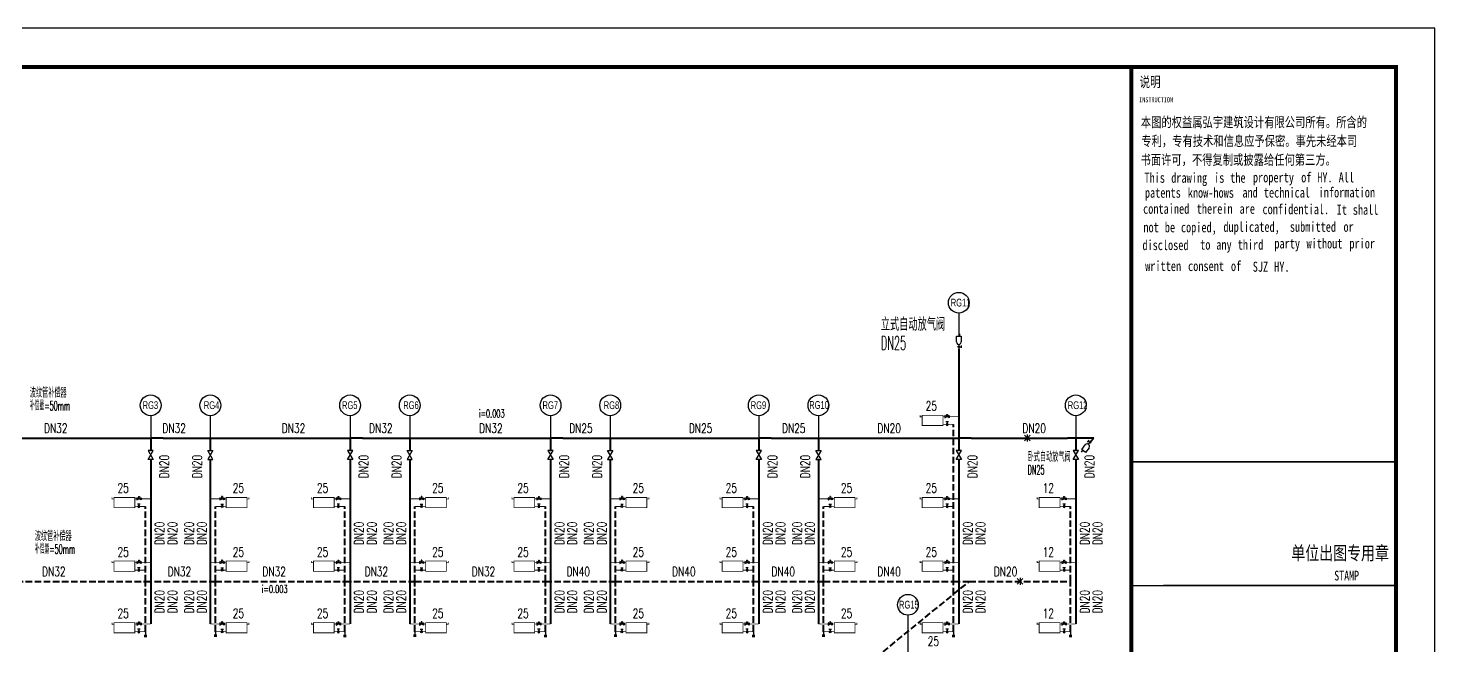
# Model space of a CAD drawing. Extents: x -37230 to 424755, y -141014 to 127947.
# Drawn here: x 86515 to 140735, y -30437 to -6619 of the extents above; entities that cross this region are included whole.
import ezdxf

# ---------------------------------------------------------------- set-up
doc = ezdxf.new("R2010")
doc.units = 0
doc.header["$LTSCALE"] = 1000
doc.header["$MEASUREMENT"] = 0
for name, pattern in [('CONTINOUS', [2000000.0, 1000000.0, 1000000.0]), ('DASH', [0.35, 0.25, -0.1]), ('DASHED2', [0.375, 0.25, -0.125])]:
    doc.linetypes.add(name, pattern=pattern)
for name, color, linetype in [('DIM-暖供水', 3, 'Continuous'), ('PUB_Title(图框)', 130, 'Continuous'), ('TH_TEXT', 7, 'Continuous'), ('TK', 7, 'Continuous'), ('TWT_TITLE', 7, 'Continuous'), ('VALVE-暖供水', 7, 'Continuous'), ('VALVE-暖回水', 7, 'Continuous'), ('暖-分户-平面图-供水-管线', 1, 'Continuous'), ('暖-分户-平面图-回水-管线', 4, 'DASHED2'), ('暖-垂直-平面图-供水-立管标注', 7, 'ByLayer'), ('暖-垂直-平面图-供水-管线上设备', 3, 'ByLayer'), ('暖-垂直-系统图-散热器', 4, 'Continuous'), ('设备以及附件层', 7, 'Continuous')]:
    doc.layers.add(name, color=color, linetype=linetype)
doc.layers.add('PIPE-暖供水', color=1, linetype='Continuous', lineweight=40)
doc.layers.add('PIPE-暖回水', color=2, linetype='DASH', lineweight=40)
doc.styles.add('-宋体', font='', dxfattribs={"width": 0.75})
doc.styles.add('_TCH_DIM', font='SIMPLEX', dxfattribs={"bigfont": 'GBCBIG'})
doc.styles.add('_THVAC_DIM', font='SIMPLEX', dxfattribs={"width": 0.8, "height": 3.5, "bigfont": 'HZTXT'})
doc.styles.add('HC_INT', font='HC_HZ.shx', dxfattribs={"width": 0.7, "bigfont": 'HC_TXT.SHX'})
doc.styles.get('-宋体').set_extended_font_data('SimSun')

# ---------------------------------------------------------------- blocks, each defined once
blk = doc.blocks.new('$VALVE$00000964')
h = blk.add_hatch(color=256)
h.paths.add_polyline_path([(15, 46, 0.414214), (0, 61), (0, 31, 0.414214)])
h.paths.add_polyline_path([(0, 61, 0.414214), (-15, 46, 0.414214), (0, 31)])
for p, q in [((23, 251), (23, 297)), ((-46, 138), (-46, 251)), ((-46, 251), (46, 251)), ((0, 92), (0, 0)), ((15, 46), (44, 46)), ((44, 68), (44, 24)), ((46, 251), (46, 138))]:
    blk.add_line(p, q)
blk.add_circle((0, 46), 14.7)
blk.add_arc((0, 138), 46.1, 180, 0)
blk.add_point((0, 0))
blk = doc.blocks.new('IHVAC2D_DWGLIB_HCNTLIB_NTDWGLIB_SYSLIB_00000018.DWG')
at = {"color": 0, "linetype": 'CONTINOUS'}
for p, q in [((-2, 1), (-2, -1)), ((0, 0), (-2, 1)), ((-2, -1), (0, 0)), ((-0.4, 2.1), (0.4, 2.1)), ((-0.4, 1.2), (0.4, 1.2)), ((0, 0), (0, 1.2)), ((0, 0), (2, 1)), ((2, -1), (0, 0)), ((2, 1), (2, -1))]:
    blk.add_line(p, q, dxfattribs=at)
at = {"color": 0}
for p, q in [((-0.4, 2.1), (-0.4, 1.2)), ((0.4, 2.1), (0.4, 1.2))]:
    blk.add_line(p, q, dxfattribs=at)
blk = doc.blocks.new('EQUIPLIB_VALVE_PIPEVALVE_00000035.DWG')
h = blk.add_hatch(color=0)
edge = h.paths.add_edge_path()
edge.add_arc((0, 0), 0.756, 0, 360)
at = {"color": 0, "linetype": 'CONTINOUS'}
for p, q in [((-1, 1.9), (1, 1.9)), ((0, 1.9), (0, 0))]:
    blk.add_line(p, q, dxfattribs=at)
at = {"color": 0}
blk.add_circle((0, 0), 0.756, dxfattribs=at)
blk = doc.blocks.new('$VALVE$00000833')
for p, q in [((0, 0), (0, -133)), ((50, -133), (-50, -133)), ((50, -183), (-50, -183))]:
    blk.add_line(p, q)
blk.add_point((0, 0))
blk = doc.blocks.new('我')
at = {"layer": 'TK'}
for p, q in [((-66601, -67037), (-66601, -7037)), ((-56401, -22264), (-66601, -22264)), ((-66601, -22264), (-56401, -22264)), ((-56437, -27030), (-65364, -27030))]:
    blk.add_line(p, q, dxfattribs=at)
at = {"layer": 'TK', "const_width": 150}
blk.add_lwpolyline([(-66601, -7037), (-56401, -7037), (-56401, -67037), (-66601, -67037)], close=True, dxfattribs=at)
at = {"layer": 'TK', "const_width": 51}
for points in [[(-66601, -22264), (-56401, -22264)], [(-66601, -27030), (-56437, -27030)]]:
    blk.add_lwpolyline(points, dxfattribs=at)
at = {"layer": 'TWT_TITLE'}
blk.add_lwpolyline([(-144001, -68537), (-54901, -68537), (-54901, -5537), (-144001, -5537)], close=True, dxfattribs=at)
at = {"layer": 'TWT_TITLE', "const_width": 150}
blk.add_lwpolyline([(-140251, -67037), (-56401, -67037), (-56401, -7037), (-140251, -7037)], close=True, dxfattribs=at)
at = {"layer": 'TK', "color": 9, "style": '-宋体', "width": 0.75}
blk.add_text('说明', height=398.7, dxfattribs=at).set_placement((-66286, -7810))
at = {"layer": 'TK', "style": '-宋体', "width": 0.75}
for s, height, p in [('INSTRUCTION', 193.73, (-66299, -8397)), ('本图的权益属弘宇建筑设计有限公司所有。所含的', 387.34, (-66234, -9356)), ('专利，专有技术和信息应予保密。事先未经本司', 387.34, (-66214, -10082)), ('书面许可，不得复制或披露给任何第三方。', 387.34, (-66245, -10806)), ('This', 387.3, (-66095, -11500)), ('drawing', 387.3, (-65062, -11500)), ('is', 387.3, (-63409, -11500)), ('the', 387.3, (-62790, -11500)), ('property', 387.3, (-61913, -11485)), ('of', 387.3, (-60053, -11485)), ('HY.', 387.3, (-59434, -11485)), ('All', 387.3, (-58607, -11485)), ('patents', 387.3, (-66077, -12076)), ('know-hows', 387.3, (-64425, -12076)), ('and', 387.3, (-62320, -12069)), ('technical', 387.3, (-61493, -12069)), ('information', 387.34, (-59380, -12063)), ('contained', 387.3, (-66146, -12696)), ('therein', 387.3, (-64080, -12696)), ('are', 387.3, (-62427, -12696)), ('confidential.', 387.34, (-61544, -12711)), ('It', 387.3, (-58685, -12733)), ('shall', 387.3, (-58065, -12733)), ('be', 387.3, (-65309, -13410)), ('copied,', 387.3, (-64689, -13410)), ('duplicated,', 387.34, (-63052, -13392)), ('submitted', 387.3, (-60489, -13390)), ('not', 387.3, (-66135, -13410)), ('or', 387.3, (-58423, -13390)), ('disclosed', 387.3, (-66174, -14095)), ('to', 387.3, (-63946, -14080)), ('any', 387.3, (-63326, -14080)), ('third', 387.3, (-62500, -14080)), ('party', 387.3, (-61087, -14033)), ('without', 387.3, (-59847, -14033)), ('prior', 387.3, (-58195, -14033)), ('written', 387.3, (-66066, -14903)), ('consent', 387.3, (-64414, -14903)), ('of', 387.3, (-62761, -14903)), ('SJZ', 387.3, (-61921, -14931)), ('HY.', 387.3, (-61094, -14931)), ('单位出图专用章', 525, (-60433, -26039)), ('STAMP', 375, (-58779, -26834))]:
    blk.add_text(s, height=height, dxfattribs=at).set_placement(p)
blk = doc.blocks.new('$VALVE$00000295')
blk.add_lwpolyline([(-125, 72), (-125, -72), (125, 72), (125, -72), (-125, 72)])
for p in [(-125, 0), (125, 0)]:
    blk.add_point(p)
blk = doc.blocks.new('$VALVE$00000780')
at = {"layer": '设备以及附件层'}
for points in [[(-37, -37), (37, 37)], [(37, -37), (-37, 37)], [(0, 45), (0, -45)]]:
    blk.add_lwpolyline(points, dxfattribs=at)

msp = doc.modelspace()

# ---------------------------------------------------------------- linework, layer by layer
at = {"color": 3}
for p, q in [((122385.7, -17606.8), (122385.7, -18469.7)), ((91238, -21562.6), (91238, -22425.5)), ((93537.3, -21562.6), (93537.3, -22425.5)), ((98923.2, -21562.6), (98923.2, -22425.5)), ((101222.5, -21562.6), (101222.5, -22425.5)), ((106651.5, -21562.6), (106651.5, -22425.5)), ((108950.8, -21562.6), (108950.8, -22425.5)), ((114676.4, -21562.6), (114676.4, -22425.5)), ((116975.7, -21562.6), (116975.7, -22425.5)), ((126896.3, -21562.6), (126896.3, -22425.5)), ((120425.9, -29254.5), (120425.9, -30968.7))]:
    msp.add_line(p, q, dxfattribs=at)
at = {"layer": 'DIM-暖供水'}
for points in [[(105110.8, -21732.2, 0, 0, 0), (103810.8, -21732.2, 53.3, 0, 0), (103610.8, -21732.2, 0, 0, 0)], [(95244.2, -28503.5, 0, 0, 0), (96544.2, -28503.5, 53.3, 0, 0), (96744.2, -28503.5, 0, 0, 0)]]:
    msp.add_lwpolyline(points, format="xyseb", dxfattribs=at)
at = {"layer": 'PIPE-暖供水', "linetype": 'Continuous'}
for p, q in [((122385.7, -18996.8), (122385.7, -22425.5)), ((85874.2, -22425.5), (91238, -22425.5)), ((91238, -22425.5), (91238, -22907)), ((91713.6, -22425.5), (91238, -22425.5)), ((91713.6, -22425.5), (93061.7, -22425.5)), ((93061.7, -22425.5), (93537.3, -22425.5)), ((93537.3, -22425.5), (93537.3, -22907)), ((93537.3, -22425.5), (98923.2, -22425.5)), ((98923.2, -22425.5), (98923.2, -22907)), ((99398.8, -22425.5), (98923.2, -22425.5)), ((99398.8, -22425.5), (100746.9, -22425.5)), ((100746.9, -22425.5), (101222.5, -22425.5)), ((101222.5, -22425.5), (101222.5, -22907)), ((101222.5, -22425.5), (106651.5, -22425.5)), ((106651.5, -22425.5), (106651.5, -22907)), ((107127.1, -22425.5), (106651.5, -22425.5)), ((107127.1, -22425.5), (108475.2, -22425.5)), ((108475.2, -22425.5), (108950.8, -22425.5)), ((108950.8, -22425.5), (108950.8, -22907)), ((108950.8, -22425.5), (114676.4, -22425.5)), ((114676.4, -22425.5), (114676.4, -22907)), ((115152, -22425.5), (114676.4, -22425.5)), ((115152, -22425.5), (116500.1, -22425.5)), ((116500.1, -22425.5), (116975.7, -22425.5)), ((116975.7, -22425.5), (116975.7, -22907)), ((116975.7, -22425.5), (122385.7, -22425.5)), ((122385.7, -22425.5), (122385.7, -22907)), ((122861.3, -22425.5), (122385.7, -22425.5)), ((122861.3, -22425.5), (126580.6, -22425.5)), ((126896.3, -22425.5), (126580.6, -22425.5)), ((126896.3, -22425.5), (126896.3, -22907)), ((127584.4, -22425.5), (126896.3, -22425.5)), ((127479.4, -22554.4), (127584.4, -22425.5)), ((91238, -23257.5), (91238, -29593.4)), ((93537.3, -23257.5), (93537.3, -29593.4)), ((98923.2, -23257.5), (98923.2, -29593.4)), ((101222.5, -23257.5), (101222.5, -29593.4)), ((106651.5, -23257.5), (106651.5, -29593.4)), ((108950.8, -23257.5), (108950.8, -29593.4)), ((114676.4, -23257.5), (114676.4, -29593.4)), ((116975.7, -23257.5), (116975.7, -29593.4)), ((122385.7, -23257.5), (122385.7, -24851)), ((126896.3, -23257.5), (126896.3, -29593.4)), ((122385.7, -24851), (122385.7, -29593.4))]:
    msp.add_line(p, q, dxfattribs=at)
at = {"layer": 'PIPE-暖回水', "linetype": 'DASH'}
for p, q in [((122186.2, -27952.1), (122186.2, -21898.1)), ((91038.5, -27952.1), (91038.5, -25065.4)), ((93736.8, -27952.1), (93736.8, -25065.4)), ((98723.7, -27952.1), (98723.7, -25065.4)), ((101422, -27952.1), (101422, -25065.4)), ((106452, -27952.1), (106452, -25065.4)), ((109150.3, -27952.1), (109150.3, -25065.4)), ((114477, -27952.1), (114477, -25065.4)), ((117175.2, -27952.1), (117175.2, -25065.4)), ((126696.8, -27952.1), (126696.8, -25065.4)), ((86068, -27952.1), (91038.5, -27952.1)), ((91038.5, -29893.4), (91038.5, -27952.1)), ((91038.5, -27952.1), (93736.8, -27952.1)), ((93736.8, -29893.4), (93736.8, -27952.1)), ((93736.8, -27952.1), (98723.7, -27952.1)), ((98723.7, -29893.4), (98723.7, -27952.1)), ((98723.7, -27952.1), (101422, -27952.1)), ((101422, -29893.4), (101422, -27952.1)), ((101422, -27952.1), (106452, -27952.1)), ((106452, -29893.4), (106452, -27952.1)), ((106452, -27952.1), (109150.3, -27952.1)), ((109150.3, -29893.4), (109150.3, -27952.1)), ((109150.3, -27952.1), (114477, -27952.1)), ((114477, -29893.4), (114477, -27952.1)), ((114477, -27952.1), (117175.2, -27952.1)), ((117175.2, -29893.4), (117175.2, -27952.1)), ((117175.2, -27952.1), (122186.2, -27952.1)), ((122186.2, -27952.1), (122797.2, -27952.1)), ((122186.2, -28449.8), (122186.2, -27952.1)), ((122186.2, -28449.8), (122797.2, -27952.1)), ((122797.2, -27952.1), (126696.8, -27952.1)), ((126696.8, -29893.4), (126696.8, -27952.1)), ((113496, -35529), (122186.2, -28449.8)), ((122186.2, -29893.4), (122186.2, -28449.8))]:
    msp.add_line(p, q, dxfattribs=at)
at = {"layer": '暖-分户-平面图-供水-管线', "lineweight": 40, "const_width": 30}
for points in [[(121783.1, -21599.6), (121853.1, -21599.6)], [(122013.1, -21599.6), (122385.7, -21599.6)], [(90635.4, -24767), (90705.4, -24767)], [(90865.4, -24767), (91238, -24767)], [(93909.9, -24767), (93537.3, -24767)], [(94139.9, -24767), (94069.9, -24767)], [(98320.6, -24767), (98390.6, -24767)], [(98550.6, -24767), (98923.2, -24767)], [(101595.1, -24767), (101222.5, -24767)], [(101825.1, -24767), (101755.1, -24767)], [(106048.9, -24767), (106118.9, -24767)], [(106278.9, -24767), (106651.5, -24767)], [(109323.4, -24767), (108950.8, -24767)], [(109553.4, -24767), (109483.4, -24767)], [(114073.8, -24767), (114143.8, -24767)], [(114303.8, -24767), (114676.4, -24767)], [(117348.3, -24767), (116975.7, -24767)], [(117578.3, -24767), (117508.3, -24767)], [(121783.1, -24767), (121853.1, -24767)], [(122013.1, -24767), (122385.7, -24767)], [(126293.6, -24767), (126363.6, -24767)], [(126523.6, -24767), (126896.3, -24767)], [(90635.4, -27219.2), (90705.4, -27219.2)], [(90865.4, -27219.2), (91238, -27219.2)], [(93909.9, -27219.2), (93537.3, -27219.2)], [(94139.9, -27219.2), (94069.9, -27219.2)], [(98320.6, -27219.2), (98390.6, -27219.2)], [(98550.6, -27219.2), (98923.2, -27219.2)], [(101595.1, -27219.2), (101222.5, -27219.2)], [(101825.1, -27219.2), (101755.1, -27219.2)], [(106048.9, -27219.2), (106118.9, -27219.2)], [(106278.9, -27219.2), (106651.5, -27219.2)], [(109323.4, -27219.2), (108950.8, -27219.2)], [(109553.4, -27219.2), (109483.4, -27219.2)], [(114073.8, -27219.2), (114143.8, -27219.2)], [(114303.8, -27219.2), (114676.4, -27219.2)], [(117348.3, -27219.2), (116975.7, -27219.2)], [(117578.3, -27219.2), (117508.3, -27219.2)], [(121783.1, -27219.2), (121853.1, -27219.2)], [(122013.1, -27219.2), (122385.7, -27219.2)], [(126293.6, -27219.2), (126363.6, -27219.2)], [(126523.6, -27219.2), (126896.3, -27219.2)], [(90635.4, -29593.4), (90705.4, -29593.4)], [(90865.4, -29593.4), (91238, -29593.4)], [(93909.9, -29593.4), (93537.3, -29593.4)], [(94139.9, -29593.4), (94069.9, -29593.4)], [(98320.6, -29593.4), (98390.6, -29593.4)], [(98550.6, -29593.4), (98923.2, -29593.4)], [(101595.1, -29593.4), (101222.5, -29593.4)], [(101825.1, -29593.4), (101755.1, -29593.4)], [(106048.9, -29593.4), (106118.9, -29593.4)], [(106278.9, -29593.4), (106651.5, -29593.4)], [(109323.4, -29593.4), (108950.8, -29593.4)], [(109553.4, -29593.4), (109483.4, -29593.4)], [(114073.8, -29593.4), (114143.8, -29593.4)], [(114303.8, -29593.4), (114676.4, -29593.4)], [(117348.3, -29593.4), (116975.7, -29593.4)], [(117578.3, -29593.4), (117508.3, -29593.4)], [(121783.1, -29593.4), (121853.1, -29593.4)], [(122013.1, -29593.4), (122385.7, -29593.4)], [(126293.6, -29593.4), (126363.6, -29593.4)], [(126523.6, -29593.4), (126896.3, -29593.4)]]:
    msp.add_lwpolyline(points, dxfattribs=at)
at = {"layer": '暖-分户-平面图-回水-管线', "const_width": 30}
for points in [[(121783.1, -21899.6), (121893.1, -21899.6)], [(122186.2, -21898.1), (121970.8, -21898.1)], [(121973.1, -21899.6), (122083.1, -21899.6)], [(90635.4, -25067), (90745.4, -25067)], [(91038.5, -25065.4), (90823.1, -25065.4)], [(90825.4, -25067), (90935.4, -25067)], [(93736.8, -25065.4), (93952.3, -25065.4)], [(93949.9, -25067), (93839.9, -25067)], [(94139.9, -25067), (94029.9, -25067)], [(98320.6, -25067), (98430.6, -25067)], [(98723.7, -25065.4), (98508.3, -25065.4)], [(98510.6, -25067), (98620.6, -25067)], [(101422, -25065.4), (101637.4, -25065.4)], [(101635.1, -25067), (101525.1, -25067)], [(101825.1, -25067), (101715.1, -25067)], [(106048.9, -25067), (106158.9, -25067)], [(106452, -25065.4), (106236.6, -25065.4)], [(106238.9, -25067), (106348.9, -25067)], [(109150.3, -25065.4), (109365.7, -25065.4)], [(109363.4, -25067), (109253.4, -25067)], [(109553.4, -25067), (109443.4, -25067)], [(114073.8, -25067), (114183.8, -25067)], [(114477, -25065.4), (114261.5, -25065.4)], [(114263.8, -25067), (114373.8, -25067)], [(117175.2, -25065.4), (117390.7, -25065.4)], [(117388.3, -25067), (117278.3, -25067)], [(117578.3, -25067), (117468.3, -25067)], [(121783.1, -25067), (121893.1, -25067)], [(122186.2, -25065.4), (121970.8, -25065.4)], [(121973.1, -25067), (122083.1, -25067)], [(126293.6, -25067), (126403.6, -25067)], [(126696.8, -25065.4), (126481.3, -25065.4)], [(126483.6, -25067), (126593.6, -25067)], [(90635.4, -27519.2), (90745.4, -27519.2)], [(91038.5, -27517.7), (90823.1, -27517.7)], [(90825.4, -27519.2), (90935.4, -27519.2)], [(93736.8, -27517.7), (93952.3, -27517.7)], [(93949.9, -27519.2), (93839.9, -27519.2)], [(94139.9, -27519.2), (94029.9, -27519.2)], [(98320.6, -27519.2), (98430.6, -27519.2)], [(98723.7, -27517.7), (98508.3, -27517.7)], [(98510.6, -27519.2), (98620.6, -27519.2)], [(101422, -27517.7), (101637.4, -27517.7)], [(101635.1, -27519.2), (101525.1, -27519.2)], [(101825.1, -27519.2), (101715.1, -27519.2)], [(106048.9, -27519.2), (106158.9, -27519.2)], [(106452, -27517.7), (106236.6, -27517.7)], [(106238.9, -27519.2), (106348.9, -27519.2)], [(109150.3, -27517.7), (109365.7, -27517.7)], [(109363.4, -27519.2), (109253.4, -27519.2)], [(109553.4, -27519.2), (109443.4, -27519.2)], [(114073.8, -27519.2), (114183.8, -27519.2)], [(114477, -27517.7), (114261.5, -27517.7)], [(114263.8, -27519.2), (114373.8, -27519.2)], [(117175.2, -27517.7), (117390.7, -27517.7)], [(117388.3, -27519.2), (117278.3, -27519.2)], [(117578.3, -27519.2), (117468.3, -27519.2)], [(121783.1, -27519.2), (121893.1, -27519.2)], [(122186.2, -27517.7), (121970.8, -27517.7)], [(121973.1, -27519.2), (122083.1, -27519.2)], [(126293.6, -27519.2), (126403.6, -27519.2)], [(126696.8, -27517.7), (126481.3, -27517.7)], [(126483.6, -27519.2), (126593.6, -27519.2)], [(90635.4, -29893.4), (90745.4, -29893.4)], [(91038.5, -29891.9), (90823.1, -29891.9)], [(90825.4, -29893.4), (90935.4, -29893.4)], [(93736.8, -29891.9), (93952.3, -29891.9)], [(93949.9, -29893.4), (93839.9, -29893.4)], [(94139.9, -29893.4), (94029.9, -29893.4)], [(98320.6, -29893.4), (98430.6, -29893.4)], [(98723.7, -29891.9), (98508.3, -29891.9)], [(98510.6, -29893.4), (98620.6, -29893.4)], [(101422, -29891.9), (101637.4, -29891.9)], [(101635.1, -29893.4), (101525.1, -29893.4)], [(101825.1, -29893.4), (101715.1, -29893.4)], [(106048.9, -29893.4), (106158.9, -29893.4)], [(106452, -29891.9), (106236.6, -29891.9)], [(106238.9, -29893.4), (106348.9, -29893.4)], [(109150.3, -29891.9), (109365.7, -29891.9)], [(109363.4, -29893.4), (109253.4, -29893.4)], [(109553.4, -29893.4), (109443.4, -29893.4)], [(114073.8, -29893.4), (114183.8, -29893.4)], [(114477, -29891.9), (114261.5, -29891.9)], [(114263.8, -29893.4), (114373.8, -29893.4)], [(117175.2, -29891.9), (117390.7, -29891.9)], [(117388.3, -29893.4), (117278.3, -29893.4)], [(117578.3, -29893.4), (117468.3, -29893.4)], [(121783.1, -29893.4), (121893.1, -29893.4)], [(122186.2, -29891.9), (121970.8, -29891.9)], [(121973.1, -29893.4), (122083.1, -29893.4)], [(126293.6, -29893.4), (126403.6, -29893.4)], [(126696.8, -29891.9), (126481.3, -29891.9)], [(126483.6, -29893.4), (126593.6, -29893.4)]]:
    msp.add_lwpolyline(points, dxfattribs=at)
at = {"layer": '暖-垂直-平面图-供水-立管标注', "color": 3}
for centre in [(122385.7, -17206.8), (91238, -21162.6), (93537.3, -21162.6), (98923.2, -21162.6), (101222.5, -21162.6), (106651.5, -21162.6), (108950.8, -21162.6), (114676.4, -21162.6), (116975.7, -21162.6), (126896.3, -21162.6), (120425.9, -28854.5)]:
    msp.add_circle(centre, 400, dxfattribs=at)
at = {"layer": '暖-垂直-系统图-散热器', "const_width": 30}
for points in [[(120975, -21607.8), (120895, -21607.8), (120895, -21547.8)], [(121775, -21547.8), (121775, -21942.6), (120975, -21942.6), (120975, -21547.8), (121775, -21547.8)], [(89827.4, -24775.2), (89747.4, -24775.2), (89747.4, -24715.2)], [(90627.4, -24715.2), (90627.4, -25110), (89827.4, -25110), (89827.4, -24715.2), (90627.4, -24715.2)], [(94148, -24715.2), (94148, -25110), (94948, -25110), (94948, -24715.2), (94148, -24715.2)], [(94948, -24775.2), (95028, -24775.2), (95028, -24715.2)], [(97512.6, -24775.2), (97432.6, -24775.2), (97432.6, -24715.2)], [(98312.6, -24715.2), (98312.6, -25110), (97512.6, -25110), (97512.6, -24715.2), (98312.6, -24715.2)], [(101833.2, -24715.2), (101833.2, -25110), (102633.2, -25110), (102633.2, -24715.2), (101833.2, -24715.2)], [(102633.2, -24775.2), (102713.2, -24775.2), (102713.2, -24715.2)], [(105240.8, -24775.2), (105160.8, -24775.2), (105160.8, -24715.2)], [(106040.8, -24715.2), (106040.8, -25110), (105240.8, -25110), (105240.8, -24715.2), (106040.8, -24715.2)], [(109561.5, -24715.2), (109561.5, -25110), (110361.5, -25110), (110361.5, -24715.2), (109561.5, -24715.2)], [(110361.5, -24775.2), (110441.5, -24775.2), (110441.5, -24715.2)], [(113265.8, -24775.2), (113185.8, -24775.2), (113185.8, -24715.2)], [(114065.8, -24715.2), (114065.8, -25110), (113265.8, -25110), (113265.8, -24715.2), (114065.8, -24715.2)], [(117586.4, -24715.2), (117586.4, -25110), (118386.4, -25110), (118386.4, -24715.2), (117586.4, -24715.2)], [(118386.4, -24775.2), (118466.4, -24775.2), (118466.4, -24715.2)], [(120975, -24775.2), (120895, -24775.2), (120895, -24715.2)], [(121775, -24715.2), (121775, -25110), (120975, -25110), (120975, -24715.2), (121775, -24715.2)], [(125485.6, -24775.2), (125405.6, -24775.2), (125405.6, -24715.2)], [(126285.6, -24715.2), (126285.6, -25110), (125485.6, -25110), (125485.6, -24715.2), (126285.6, -24715.2)], [(89827.4, -27227.4), (89747.4, -27227.4), (89747.4, -27167.4)], [(90627.4, -27167.4), (90627.4, -27562.2), (89827.4, -27562.2), (89827.4, -27167.4), (90627.4, -27167.4)], [(94148, -27167.4), (94148, -27562.2), (94948, -27562.2), (94948, -27167.4), (94148, -27167.4)], [(94948, -27227.4), (95028, -27227.4), (95028, -27167.4)], [(97512.6, -27227.4), (97432.6, -27227.4), (97432.6, -27167.4)], [(98312.6, -27167.4), (98312.6, -27562.2), (97512.6, -27562.2), (97512.6, -27167.4), (98312.6, -27167.4)], [(101833.2, -27167.4), (101833.2, -27562.2), (102633.2, -27562.2), (102633.2, -27167.4), (101833.2, -27167.4)], [(102633.2, -27227.4), (102713.2, -27227.4), (102713.2, -27167.4)], [(105240.8, -27227.4), (105160.8, -27227.4), (105160.8, -27167.4)], [(106040.8, -27167.4), (106040.8, -27562.2), (105240.8, -27562.2), (105240.8, -27167.4), (106040.8, -27167.4)], [(109561.5, -27167.4), (109561.5, -27562.2), (110361.5, -27562.2), (110361.5, -27167.4), (109561.5, -27167.4)], [(110361.5, -27227.4), (110441.5, -27227.4), (110441.5, -27167.4)], [(113265.8, -27227.4), (113185.8, -27227.4), (113185.8, -27167.4)], [(114065.8, -27167.4), (114065.8, -27562.2), (113265.8, -27562.2), (113265.8, -27167.4), (114065.8, -27167.4)], [(117586.4, -27167.4), (117586.4, -27562.2), (118386.4, -27562.2), (118386.4, -27167.4), (117586.4, -27167.4)], [(118386.4, -27227.4), (118466.4, -27227.4), (118466.4, -27167.4)], [(120975, -27227.4), (120895, -27227.4), (120895, -27167.4)], [(121775, -27167.4), (121775, -27562.2), (120975, -27562.2), (120975, -27167.4), (121775, -27167.4)], [(125485.6, -27227.4), (125405.6, -27227.4), (125405.6, -27167.4)], [(126285.6, -27167.4), (126285.6, -27562.2), (125485.6, -27562.2), (125485.6, -27167.4), (126285.6, -27167.4)], [(89827.4, -29601.6), (89747.4, -29601.6), (89747.4, -29541.6)], [(90627.4, -29541.6), (90627.4, -29936.4), (89827.4, -29936.4), (89827.4, -29541.6), (90627.4, -29541.6)], [(94148, -29541.6), (94148, -29936.4), (94948, -29936.4), (94948, -29541.6), (94148, -29541.6)], [(94948, -29601.6), (95028, -29601.6), (95028, -29541.6)], [(97512.6, -29601.6), (97432.6, -29601.6), (97432.6, -29541.6)], [(98312.6, -29541.6), (98312.6, -29936.4), (97512.6, -29936.4), (97512.6, -29541.6), (98312.6, -29541.6)], [(101833.2, -29541.6), (101833.2, -29936.4), (102633.2, -29936.4), (102633.2, -29541.6), (101833.2, -29541.6)], [(102633.2, -29601.6), (102713.2, -29601.6), (102713.2, -29541.6)], [(105240.8, -29601.6), (105160.8, -29601.6), (105160.8, -29541.6)], [(106040.8, -29541.6), (106040.8, -29936.4), (105240.8, -29936.4), (105240.8, -29541.6), (106040.8, -29541.6)], [(109561.5, -29541.6), (109561.5, -29936.4), (110361.5, -29936.4), (110361.5, -29541.6), (109561.5, -29541.6)], [(110361.5, -29601.6), (110441.5, -29601.6), (110441.5, -29541.6)], [(113265.8, -29601.6), (113185.8, -29601.6), (113185.8, -29541.6)], [(114065.8, -29541.6), (114065.8, -29936.4), (113265.8, -29936.4), (113265.8, -29541.6), (114065.8, -29541.6)], [(117586.4, -29541.6), (117586.4, -29936.4), (118386.4, -29936.4), (118386.4, -29541.6), (117586.4, -29541.6)], [(118386.4, -29601.6), (118466.4, -29601.6), (118466.4, -29541.6)], [(120975, -29601.6), (120895, -29601.6), (120895, -29541.6)], [(121775, -29541.6), (121775, -29936.4), (120975, -29936.4), (120975, -29541.6), (121775, -29541.6)], [(125485.6, -29601.6), (125405.6, -29601.6), (125405.6, -29541.6)], [(126285.6, -29541.6), (126285.6, -29936.4), (125485.6, -29936.4), (125485.6, -29541.6), (126285.6, -29541.6)]]:
    msp.add_lwpolyline(points, dxfattribs=at)

# ---------------------------------------------------------------- block references
at = {"layer": 'PUB_Title(图框)', "color": 3}
msp.add_blockref('我', (195636.4, -1081.7), dxfattribs=at)
at = {"layer": 'VALVE-暖供水'}
for name, p, xscale, yscale, zscale, rotation in [('$VALVE$00000964', (122385.7, -18996.8), 2, 2, 2, 359.9999368909033), ('$VALVE$00000780', (125024.8, -22425.5), 3, 3, 3, 359.9999999999996), ('$VALVE$00000964', (127503.4, -22524.9), 2, 2, 2, 142.0341781789383), ('$VALVE$00000295', (91238, -23082.3), -1.4, 1.4, 1.4, 269.9999999999898), ('$VALVE$00000295', (91238, -23082.3), -1.4, 1.4, 1.4, 269.9999999999898), ('$VALVE$00000295', (93537.3, -23082.3), -1.4, -1.4, 1.4, 270.0000000000102), ('$VALVE$00000295', (93537.3, -23082.3), -1.4, -1.4, 1.4, 270.0000000000102), ('$VALVE$00000295', (98923.2, -23082.3), -1.4, 1.4, 1.4, 269.9999999999898), ('$VALVE$00000295', (98923.2, -23082.3), -1.4, 1.4, 1.4, 269.9999999999898), ('$VALVE$00000295', (101222.5, -23082.3), -1.4, -1.4, 1.4, 270.0000000000102), ('$VALVE$00000295', (101222.5, -23082.3), -1.4, -1.4, 1.4, 270.0000000000102), ('$VALVE$00000295', (106651.5, -23082.3), -1.4, 1.4, 1.4, 269.9999999999898), ('$VALVE$00000295', (106651.5, -23082.3), -1.4, 1.4, 1.4, 269.9999999999898), ('$VALVE$00000295', (108950.8, -23082.3), -1.4, -1.4, 1.4, 270.0000000000102), ('$VALVE$00000295', (108950.8, -23082.3), -1.4, -1.4, 1.4, 270.0000000000102), ('$VALVE$00000295', (114676.4, -23082.3), -1.4, 1.4, 1.4, 269.9999999999898), ('$VALVE$00000295', (114676.4, -23082.3), -1.4, 1.4, 1.4, 269.9999999999898), ('$VALVE$00000295', (116975.7, -23082.3), -1.4, -1.4, 1.4, 270.0000000000102), ('$VALVE$00000295', (116975.7, -23082.3), -1.4, -1.4, 1.4, 270.0000000000102), ('$VALVE$00000295', (122385.7, -23082.3), -1.4, 1.4, 1.4, 269.9999999999898), ('$VALVE$00000295', (122385.7, -23082.3), -1.4, 1.4, 1.4, 269.9999999999898), ('$VALVE$00000295', (126896.3, -23082.3), -1.4, 1.4, 1.4, 269.9999999999898), ('$VALVE$00000295', (126896.3, -23082.3), -1.4, 1.4, 1.4, 269.9999999999898)]:
    msp.add_blockref(name, p, dxfattribs=dict(at, xscale=xscale, yscale=yscale, zscale=zscale, rotation=rotation))
at = {"layer": 'VALVE-暖供水', "xscale": 3, "yscale": 3, "zscale": 3}
msp.add_blockref('$VALVE$00000780', (124747, -27952.1), dxfattribs=at)
at = {"layer": 'VALVE-暖回水', "xscale": -1}
for p in [(91038, -29893.4), (98723.2, -29893.4), (106451.5, -29893.4), (114476.4, -29893.4), (122185.7, -29893.4), (126696.3, -29893.4)]:
    msp.add_blockref('$VALVE$00000833', p, dxfattribs=at)
at = {"layer": 'VALVE-暖回水'}
for p in [(93737.3, -29893.4), (101422.5, -29893.4), (109150.8, -29893.4), (117175.7, -29893.4)]:
    msp.add_blockref('$VALVE$00000833', p, dxfattribs=at)
at = {"layer": '暖-垂直-平面图-供水-管线上设备', "yscale": 50, "zscale": 50}
for p, xscale in [((121933, -21898.1), -50), ((90785.3, -25065.4), -50), ((93990.1, -25065.4), 50), ((98470.5, -25065.4), -50), ((101675.2, -25065.4), 50), ((106198.8, -25065.4), -50), ((109403.5, -25065.4), 50), ((114223.7, -25065.4), -50), ((117428.5, -25065.4), 50), ((121933, -25065.4), -50), ((126443.5, -25065.4), -50), ((90785.3, -27517.7), -50), ((93990.1, -27517.7), 50), ((98470.5, -27517.7), -50), ((101675.2, -27517.7), 50), ((106198.8, -27517.7), -50), ((109403.5, -27517.7), 50), ((114223.7, -27517.7), -50), ((117428.5, -27517.7), 50), ((121933, -27517.7), -50), ((126443.5, -27517.7), -50), ((90785.3, -29891.9), -50), ((93990.1, -29891.9), 50), ((98470.5, -29891.9), -50), ((101675.2, -29891.9), 50), ((106198.8, -29891.9), -50), ((109403.5, -29891.9), 50), ((114223.7, -29891.9), -50), ((117428.5, -29891.9), 50), ((121933, -29891.9), -50), ((126443.5, -29891.9), -50)]:
    msp.add_blockref('EQUIPLIB_VALVE_PIPEVALVE_00000035.DWG', p, dxfattribs=dict(at, xscale=xscale))
at = {"layer": '暖-垂直-系统图-散热器', "yscale": 40, "zscale": 40}
for p, xscale in [((121933.1, -21599.6), 40), ((90785.4, -24767), 40), ((93989.9, -24767), -40), ((98470.6, -24767), 40), ((101675.1, -24767), -40), ((106198.9, -24767), 40), ((109403.4, -24767), -40), ((114223.8, -24767), 40), ((117428.3, -24767), -40), ((121933.1, -24767), 40), ((126443.6, -24767), 40), ((90785.4, -27219.2), 40), ((93989.9, -27219.2), -40), ((98470.6, -27219.2), 40), ((101675.1, -27219.2), -40), ((106198.9, -27219.2), 40), ((109403.4, -27219.2), -40), ((114223.8, -27219.2), 40), ((117428.3, -27219.2), -40), ((121933.1, -27219.2), 40), ((126443.6, -27219.2), 40), ((90785.4, -29593.4), 40), ((93989.9, -29593.4), -40), ((98470.6, -29593.4), 40), ((101675.1, -29593.4), -40), ((106198.9, -29593.4), 40), ((109403.4, -29593.4), -40), ((114223.8, -29593.4), 40), ((117428.3, -29593.4), -40), ((121933.1, -29593.4), 40), ((126443.6, -29593.4), 40)]:
    msp.add_blockref('IHVAC2D_DWGLIB_HCNTLIB_NTDWGLIB_SYSLIB_00000018.DWG', p, dxfattribs=dict(at, xscale=xscale))

# ---------------------------------------------------------------- texts
at = {"layer": 'DIM-暖供水', "color": 7, "style": '_THVAC_DIM', "width": 0.564706}
for p in [(103888.8, -21627.2), (95522.2, -28398.5)]:
    msp.add_text('i=0.003', height=297.5, dxfattribs=at).set_placement(p)
at = {"layer": 'TH_TEXT', "color": 3, "style": '_TCH_DIM'}
for s, height, width, p in [('立式自动放气阀', 506.38, 0.7, (119379.7, -18288.6)), ('DN25', 525, 0.525, (119379.7, -19023.6)), ('波纹管补偿器', 339.28, 0.7, (86580, -20863.5)), ('补偿量=50mm', 351.75, 0.525, (86580, -21356)), ('25', 360, 0.705882, (121108.3, -21367)), ('DN32', 360, 0.705882, (87128.3, -22229.3)), ('DN32', 360, 0.705882, (91691, -22229.3)), ('DN32', 360, 0.705882, (96293.7, -22229.3)), ('DN32', 360, 0.705882, (99658, -22229.3)), ('DN32', 360, 0.705882, (103900.5, -22229.3)), ('DN25', 360, 0.705882, (107369.8, -22229.3)), ('DN25', 360, 0.705882, (111983, -22229.3)), ('DN25', 360, 0.705882, (115572.9, -22229.3)), ('DN20', 360, 0.705882, (119249.9, -22229.3)), ('DN20', 360, 0.705882, (124838.6, -22229.3)), ('卧式自动放气阀', 339.28, 0.7, (125036.6, -23332.3)), ('DN25', 351.75, 0.525, (125036.6, -23824.7)), ('25', 360, 0.705882, (89960.6, -24534.4)), ('25', 360, 0.705882, (94403.3, -24534.4)), ('25', 360, 0.705882, (97645.8, -24534.4)), ('25', 360, 0.705882, (102088.5, -24534.4)), ('25', 360, 0.705882, (105374.1, -24534.4)), ('25', 360, 0.705882, (109816.8, -24534.4)), ('25', 360, 0.705882, (113399, -24534.4)), ('25', 360, 0.705882, (117841.7, -24534.4)), ('25', 360, 0.705882, (121108.3, -24534.4)), ('12', 360, 0.705882, (125618.9, -24534.4)), ('波纹管补偿器', 339.28, 0.7, (86773.8, -26390.1)), ('补偿量=50mm', 351.75, 0.525, (86773.8, -26882.6)), ('25', 360, 0.705882, (89960.6, -27001)), ('25', 360, 0.705882, (94403.3, -27001)), ('25', 360, 0.705882, (97645.8, -27001)), ('25', 360, 0.705882, (102088.5, -27001)), ('25', 360, 0.705882, (105374.1, -27001)), ('25', 360, 0.705882, (109816.8, -27001)), ('25', 360, 0.705882, (113399, -27001)), ('25', 360, 0.705882, (117841.7, -27001)), ('25', 360, 0.705882, (121108.3, -27001)), ('12', 360, 0.705882, (125618.9, -27001)), ('DN32', 360, 0.705882, (87053.1, -27755.9)), ('DN32', 360, 0.705882, (91894.3, -27755.9)), ('DN32', 360, 0.705882, (95544.6, -27755.9)), ('DN32', 360, 0.705882, (99485.9, -27755.9)), ('DN32', 360, 0.705882, (103612.5, -27755.9)), ('DN40', 360, 0.705882, (107268.3, -27755.9)), ('DN40', 360, 0.705882, (111336.3, -27755.9)), ('DN40', 360, 0.705882, (115167.6, -27755.9)), ('DN40', 360, 0.705882, (119247.6, -27755.9)), ('DN20', 360, 0.705882, (123737.7, -27755.9)), ('25', 360, 0.705882, (89960.6, -29366.5)), ('25', 360, 0.705882, (94403.3, -29366.5)), ('25', 360, 0.705882, (97645.8, -29366.5)), ('25', 360, 0.705882, (102088.5, -29366.5)), ('25', 360, 0.705882, (105374.1, -29366.5)), ('25', 360, 0.705882, (109816.8, -29366.5)), ('25', 360, 0.705882, (113399, -29366.5)), ('25', 360, 0.705882, (117841.7, -29366.5)), ('12', 360, 0.705882, (125618.9, -29366.5)), ('25', 360, 0.705882, (121189, -30436.4))]:
    msp.add_text(s, height=height, dxfattribs=dict(at, width=width)).set_placement(p)
at = {"layer": 'TH_TEXT', "color": 3, "style": '_TCH_DIM', "width": 0.705882}
for p in [(91941, -23975.7), (93210.9, -23975.7), (99626.1, -23975.7), (100896.1, -23975.7), (107354.4, -23975.7), (108624.4, -23975.7), (115379.4, -23975.7), (116649.3, -23975.7), (123088.6, -23975.7), (127599.2, -23975.7), (91761.8, -26551.5), (92254.5, -26551.5), (92897.4, -26551.5), (93390.1, -26551.5), (99447, -26551.5), (99939.7, -26551.5), (100582.6, -26551.5), (101075.3, -26551.5), (107175.3, -26551.5), (107668, -26551.5), (108310.8, -26551.5), (108803.5, -26551.5), (115200.2, -26551.5), (115692.9, -26551.5), (116335.8, -26551.5), (116828.5, -26551.5), (122909.5, -26551.5), (123402.2, -26551.5), (127420.1, -26551.5), (127912.7, -26551.5), (91761.8, -29186), (92254.5, -29186), (92897.4, -29186), (93390.1, -29186), (99447, -29186), (99939.7, -29186), (100582.6, -29186), (101075.3, -29186), (107175.3, -29186), (107668, -29186), (108310.8, -29186), (108803.5, -29186), (115200.2, -29186), (115692.9, -29186), (116335.8, -29186), (116828.5, -29186), (122909.5, -29186), (123402.2, -29186), (127420.1, -29186), (127912.7, -29186)]:
    msp.add_text('DN20', height=360, rotation=90, dxfattribs=at).set_placement(p)
at = {"layer": '暖-垂直-平面图-供水-立管标注', "color": 3, "style": 'HC_INT', "width": 0.7}
for s, p in [('RG11', (122076.1, -17351.8)), ('RG3', (90928.4, -21306.8)), ('RG4', (93286.9, -21306.8)), ('RG5', (98613.6, -21306.8)), ('RG6', (100972.1, -21306.8)), ('RG7', (106341.9, -21306.8)), ('RG8', (108700.4, -21306.8)), ('RG9', (114366.8, -21306.8)), ('RG10', (116621.3, -21298.8)), ('RG12', (126586.7, -21306.8)), ('RG15', (120081.8, -28998.7))]:
    msp.add_text(s, height=300, dxfattribs=at).set_placement(p)

doc.saveas('drawing.dxf')
